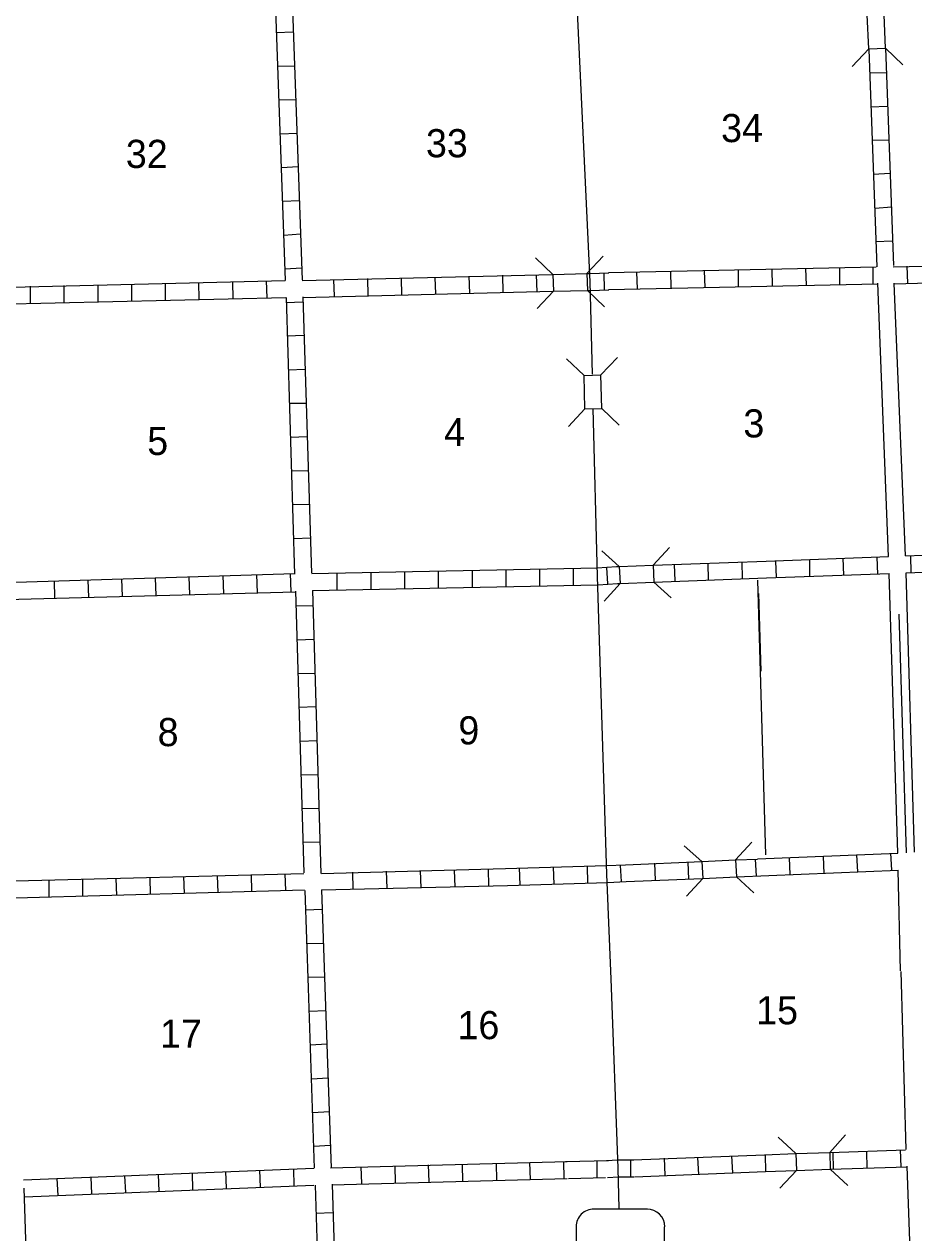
# Model space of a CAD drawing. Extents: x 2020499 to 2457378, y 15410235 to 15816321.
# Drawn here: x 2266095 to 2281900, y 15578390 to 15599868 of the extents above; entities that cross this region are included whole.
import ezdxf

# ---------------------------------------------------------------- set-up
doc = ezdxf.new("R2010")
doc.units = 0
for name, color, linetype in [('L10', 7, 'Continuous'), ('L14', 7, 'Continuous'), ('L18', 7, 'Continuous'), ('L3', 7, 'Continuous'), ('L4', 7, 'Continuous'), ('L8', 7, 'Continuous'), ('L9', 7, 'Continuous')]:
    doc.layers.add(name, color=color, linetype=linetype)

msp = doc.modelspace()

# ---------------------------------------------------------------- linework, layer by layer
at = {"layer": 'L10'}
for p, q in [((2281449, 15590406), (2281259, 15595264)), ((2281750, 15590422), (2281554, 15595264)), ((2281617, 15585137), (2281464, 15590105)), ((2281911, 15585153), (2281765, 15590121)), ((2281665, 15583046), (2281623, 15584836)), ((2281766, 15579872), (2281676, 15583035)), ((2281946, 15574978), (2281781, 15579572))]:
    msp.add_line(p, q, dxfattribs=at)
at = {"layer": 'L18'}
for p, q in [((2281100, 15599430), (2281074, 15600032)), ((2281396, 15599440), (2281375, 15600037)), ((2281100, 15599430), (2280805, 15599113)), ((2281100, 15599430), (2281396, 15599440)), ((2281396, 15599440), (2281708, 15599145)), ((2276090, 15595438), (2276380, 15595744)), ((2275488, 15595422), (2275182, 15595713)), ((2275488, 15595422), (2276090, 15595438)), ((2275488, 15595422), (2275498, 15595121)), ((2276090, 15595438), (2276100, 15595137)), ((2275498, 15595121), (2275208, 15594815)), ((2275498, 15595121), (2276100, 15595137)), ((2276100, 15595137), (2276407, 15594847)), ((2276042, 15593627), (2275731, 15593923)), ((2276338, 15593638), (2276634, 15593944)), ((2276042, 15593627), (2276338, 15593638)), ((2276058, 15593030), (2276042, 15593627)), ((2276359, 15593036), (2276338, 15593638)), ((2276058, 15593030), (2275768, 15592719)), ((2276058, 15593030), (2276359, 15593036)), ((2276359, 15593036), (2276665, 15592745)), ((2276665, 15590232), (2276359, 15590512)), ((2277267, 15590253), (2277558, 15590570)), ((2276665, 15590232), (2277267, 15590253)), ((2276665, 15590232), (2276681, 15589931)), ((2277267, 15590253), (2277283, 15589952)), ((2276681, 15589931), (2276401, 15589614)), ((2276681, 15589931), (2277283, 15589952)), ((2277283, 15589952), (2277589, 15589672)), ((2278133, 15584989), (2277822, 15585269)), ((2278730, 15585015), (2279025, 15585332)), ((2278133, 15584989), (2278730, 15585015)), ((2278730, 15585015), (2278751, 15584714)), ((2278133, 15584989), (2278149, 15584688)), ((2278149, 15584688), (2277864, 15584371)), ((2278149, 15584688), (2278751, 15584714)), ((2278751, 15584714), (2279057, 15584429)), ((2279807, 15579799), (2279490, 15580089)), ((2280409, 15579820), (2280689, 15580131)), ((2279807, 15579799), (2280409, 15579820)), ((2279807, 15579799), (2279817, 15579498)), ((2280409, 15579820), (2280414, 15579519)), ((2279817, 15579498), (2279522, 15579186)), ((2279817, 15579498), (2280414, 15579519)), ((2280414, 15579519), (2280726, 15579228))]:
    msp.add_line(p, q, dxfattribs=at)
at = {"layer": 'L3'}
for p, q in [((2276148, 15595290), (2275905, 15600581)), ((2276190, 15593648), (2276148, 15595290)), ((2276280, 15590052), (2276206, 15593036)), ((2276449, 15584762), (2276280, 15590052)), ((2276523, 15582898), (2276449, 15584762)), ((2276649, 15579540), (2276523, 15582903)), ((2276665, 15578822), (2276649, 15579540)), ((2277167, 15578811), (2276216, 15578811)), ((2275900, 15578494), (2275900, 15577555)), ((2277473, 15577555), (2277473, 15578494))]:
    msp.add_line(p, q, dxfattribs=at)
for centre, start, end in [((2276216, 15578498), 90.0011, 180.0011), ((2277161, 15578498), 0.0011, 90.0011)]:
    msp.add_arc(centre, 315, start, end, dxfattribs=at)
at = {"layer": 'L4'}
msp.add_line((2266090, 15579181), (2266259, 15573938), dxfattribs=at)
at = {"layer": 'L8'}
for p, q in [((2270556, 15600296), (2270731, 15595311)), ((2270858, 15600296), (2271032, 15595322)), ((2270572, 15599720), (2270873, 15599731)), ((2281100, 15599419), (2281243, 15595554)), ((2281396, 15599440), (2281539, 15595581)), ((2270599, 15599124), (2270900, 15599129)), ((2281417, 15599002), (2281116, 15598997)), ((2270615, 15598522), (2270916, 15598532)), ((2281433, 15598405), (2281132, 15598395)), ((2270641, 15597920), (2270942, 15597930)), ((2281459, 15597804), (2281158, 15597798)), ((2270667, 15597323), (2270963, 15597339)), ((2281481, 15597212), (2281180, 15597196)), ((2270683, 15596721), (2270984, 15596737)), ((2281507, 15596616), (2281206, 15596594)), ((2270710, 15596119), (2271005, 15596140)), ((2281523, 15596014), (2281222, 15595998)), ((2270725, 15595523), (2271026, 15595538)), ((2276475, 15595454), (2281232, 15595554)), ((2279992, 15595232), (2279981, 15595528)), ((2280588, 15595237), (2280583, 15595538)), ((2281180, 15595248), (2281180, 15595544)), ((2281533, 15595554), (2282542, 15595581)), ((2281792, 15595264), (2281781, 15595565)), ((2260124, 15595063), (2270731, 15595311)), ((2270409, 15595005), (2270398, 15595306)), ((2271032, 15595311), (2275488, 15595422)), ((2271607, 15595032), (2271597, 15595327)), ((2272209, 15595047), (2272199, 15595348)), ((2272806, 15595053), (2272800, 15595354)), ((2273408, 15595074), (2273397, 15595369)), ((2274010, 15595090), (2273999, 15595391)), ((2274606, 15595105), (2274601, 15595406)), ((2275208, 15595111), (2275197, 15595412)), ((2276084, 15595438), (2276148, 15595438)), ((2276148, 15595438), (2276480, 15595449)), ((2276407, 15595148), (2276401, 15595449)), ((2276993, 15595164), (2276982, 15595464)), ((2277589, 15595179), (2277584, 15595480)), ((2278191, 15595190), (2278181, 15595486)), ((2278788, 15595206), (2278783, 15595507)), ((2279390, 15595211), (2279384, 15595512)), ((2266206, 15594915), (2266206, 15595211)), ((2266808, 15594921), (2266808, 15595222)), ((2267410, 15594936), (2267410, 15595237)), ((2268006, 15594947), (2268006, 15595248)), ((2268608, 15594963), (2268608, 15595264)), ((2269205, 15594979), (2269200, 15595280)), ((2269807, 15594989), (2269801, 15595290)), ((2271048, 15595010), (2275488, 15595121)), ((2276100, 15595137), (2276148, 15595137)), ((2276148, 15595137), (2276480, 15595148)), ((2276475, 15595153), (2281259, 15595253)), ((2281554, 15595253), (2282563, 15595280)), ((2260092, 15594762), (2270741, 15595010)), ((2270747, 15595010), (2270900, 15590095)), ((2270747, 15594921), (2271048, 15594936)), ((2271048, 15595021), (2271201, 15590111)), ((2270768, 15594329), (2271063, 15594340)), ((2270789, 15593727), (2271084, 15593738)), ((2270805, 15593131), (2271106, 15593136)), ((2270826, 15592529), (2271121, 15592539)), ((2270842, 15591932), (2271143, 15591937)), ((2270868, 15591330), (2271164, 15591336)), ((2270884, 15590728), (2271185, 15590739)), ((2279275, 15590327), (2281449, 15590406)), ((2280657, 15590079), (2280646, 15590380)), ((2281259, 15590095), (2281248, 15590396)), ((2281750, 15590422), (2283255, 15590480)), ((2281855, 15590121), (2281850, 15590422)), ((2271206, 15590105), (2276280, 15590206)), ((2273455, 15589857), (2273455, 15590153)), ((2274057, 15589862), (2274057, 15590163)), ((2274659, 15589873), (2274659, 15590174)), ((2275256, 15589889), (2275256, 15590190)), ((2275857, 15589894), (2275857, 15590195)), ((2276275, 15590206), (2276618, 15590232)), ((2276465, 15589920), (2276449, 15590211)), ((2276618, 15590232), (2276665, 15590232)), ((2277267, 15590253), (2279275, 15590327)), ((2277658, 15589973), (2277647, 15590269)), ((2278255, 15589989), (2278249, 15590290)), ((2278856, 15590015), (2278851, 15590311)), ((2279458, 15590037), (2279448, 15590327)), ((2280055, 15590052), (2280050, 15590353)), ((2281765, 15590121), (2283276, 15590179)), ((2265757, 15589947), (2270899, 15590108)), ((2266639, 15589672), (2266634, 15589973)), ((2267241, 15589688), (2267230, 15589989)), ((2267841, 15589700), (2267830, 15590012)), ((2268440, 15589715), (2268429, 15590030)), ((2269040, 15589731), (2269029, 15590049)), ((2269640, 15589747), (2269629, 15590068)), ((2270240, 15589762), (2270229, 15590087)), ((2270840, 15589778), (2270828, 15590105)), ((2271655, 15589815), (2271655, 15590111)), ((2272257, 15589831), (2272257, 15590132)), ((2272859, 15589836), (2272859, 15590137)), ((2276290, 15589905), (2276634, 15589931)), ((2276634, 15589931), (2276676, 15589931)), ((2277283, 15589952), (2279283, 15590031)), ((2279274, 15585105), (2279131, 15589989)), ((2279283, 15590031), (2281464, 15590105)), ((2265773, 15589646), (2270916, 15589780)), ((2270916, 15589794), (2271063, 15584788)), ((2271216, 15589804), (2276280, 15589905)), ((2271216, 15589804), (2271364, 15584778)), ((2270926, 15589530), (2271222, 15589540)), ((2270942, 15588928), (2271243, 15588938)), ((2270958, 15588331), (2271259, 15588336)), ((2270974, 15587729), (2271275, 15587740)), ((2271000, 15587127), (2271301, 15587138)), ((2271016, 15586531), (2271317, 15586536)), ((2271032, 15585929), (2271333, 15585939)), ((2271048, 15585332), (2271348, 15585337)), ((2278740, 15585015), (2279126, 15585031)), ((2279105, 15584730), (2279089, 15585031)), ((2279126, 15585035), (2281617, 15585137)), ((2279706, 15584757), (2279691, 15585052)), ((2280308, 15584778), (2280293, 15585079)), ((2280905, 15584804), (2280889, 15585105)), ((2281507, 15584836), (2281491, 15585137)), ((2265942, 15584646), (2271063, 15584778)), ((2271375, 15584778), (2274649, 15584862)), ((2271940, 15584498), (2271935, 15584799)), ((2272542, 15584514), (2272531, 15584815)), ((2273145, 15584523), (2273134, 15584824)), ((2273752, 15584539), (2273742, 15584834)), ((2274349, 15584553), (2274344, 15584854)), ((2274649, 15584862), (2276438, 15584915)), ((2274907, 15584572), (2274897, 15584873)), ((2275509, 15584588), (2275498, 15584889)), ((2276106, 15584603), (2276100, 15584904)), ((2276438, 15584915), (2276776, 15584931)), ((2276708, 15584630), (2276692, 15584920)), ((2276776, 15584931), (2278133, 15584989)), ((2277309, 15584656), (2277299, 15584957)), ((2277906, 15584677), (2277890, 15584978)), ((2278751, 15584714), (2281623, 15584836)), ((2266539, 15584361), (2266539, 15584662)), ((2267140, 15584382), (2267140, 15584677)), ((2267742, 15584387), (2267732, 15584688)), ((2268339, 15584403), (2268334, 15584704)), ((2268941, 15584419), (2268930, 15584720)), ((2269543, 15584440), (2269532, 15584735)), ((2270139, 15584456), (2270134, 15584757)), ((2270741, 15584471), (2270731, 15584772)), ((2271375, 15584482), (2274681, 15584561)), ((2274681, 15584561), (2276459, 15584614)), ((2276459, 15584614), (2276792, 15584630)), ((2276792, 15584630), (2278138, 15584688)), ((2265942, 15584345), (2271074, 15584482)), ((2271084, 15584471), (2271143, 15582745)), ((2271380, 15584482), (2271438, 15582761)), ((2271090, 15584128), (2271391, 15584139)), ((2271116, 15583532), (2271417, 15583537)), ((2271132, 15582930), (2271433, 15582940)), ((2271143, 15582740), (2271248, 15579540)), ((2271438, 15582755), (2271549, 15579540)), ((2271158, 15582328), (2271459, 15582338)), ((2271174, 15581731), (2271475, 15581747)), ((2271201, 15581129), (2271496, 15581145)), ((2271216, 15580527), (2271517, 15580548)), ((2271243, 15579931), (2271539, 15579946)), ((2280409, 15579820), (2281755, 15579862)), ((2281074, 15579540), (2281063, 15579836)), ((2281676, 15579561), (2281665, 15579862)), ((2271539, 15579545), (2275741, 15579656)), ((2275092, 15579339), (2275081, 15579640)), ((2275689, 15579355), (2275683, 15579656)), ((2276276, 15579367), (2276276, 15579668)), ((2276438, 15579672), (2276639, 15579688)), ((2276649, 15579688), (2276924, 15579688)), ((2276871, 15579387), (2276871, 15579688)), ((2276913, 15579688), (2279247, 15579777)), ((2277484, 15579413), (2277468, 15579714)), ((2278080, 15579429), (2278064, 15579730)), ((2278682, 15579455), (2278666, 15579756)), ((2279247, 15579777), (2279796, 15579799)), ((2279274, 15579482), (2279263, 15579777)), ((2280472, 15579519), (2280467, 15579820)), ((2266084, 15579329), (2271243, 15579540)), ((2268492, 15579128), (2268482, 15579429)), ((2269089, 15579154), (2269083, 15579455)), ((2269691, 15579181), (2269680, 15579482)), ((2270293, 15579202), (2270282, 15579503)), ((2270889, 15579223), (2270884, 15579519)), ((2272093, 15579265), (2272082, 15579561)), ((2272690, 15579281), (2272684, 15579582)), ((2273291, 15579297), (2273281, 15579598)), ((2273888, 15579302), (2273883, 15579603)), ((2274490, 15579323), (2274485, 15579619)), ((2276935, 15579387), (2279263, 15579482)), ((2279263, 15579482), (2279807, 15579498)), ((2280414, 15579519), (2281781, 15579561)), ((2266100, 15579028), (2271243, 15579239)), ((2266697, 15579054), (2266681, 15579355)), ((2267299, 15579080), (2267283, 15579381)), ((2267901, 15579107), (2267885, 15579403)), ((2271264, 15579239), (2271417, 15574196)), ((2271560, 15579244), (2275741, 15579355)), ((2271565, 15579255), (2271718, 15574212)), ((2276459, 15579371), (2276655, 15579387)), ((2276649, 15579387), (2276924, 15579387)), ((2271275, 15578737), (2271576, 15578748))]:
    msp.add_line(p, q, dxfattribs=at)
for points in [[(2275715, 15579656), (2276475, 15579672)], [(2275768, 15579355), (2276422, 15579371)]]:
    msp.add_lwpolyline(points, dxfattribs=at)
at = {"layer": 'L9'}
for p, q in [((2279140, 15589753), (2279180, 15588371)), ((2281636, 15589381), (2281767, 15585141))]:
    msp.add_line(p, q, dxfattribs=at)

# ---------------------------------------------------------------- texts
at = {"layer": 'L14'}
for s, p in [('34', (2278476, 15597772)), ('33', (2273233, 15597503)), ('32', (2267901, 15597313)), ('3', (2278872, 15592524)), ('4', (2273555, 15592370)), ('5', (2268281, 15592212)), ('9', (2273809, 15587069)), ('8', (2268466, 15587038)), ('15', (2279099, 15582095)), ('16', (2273793, 15581831)), ('17', (2268508, 15581678))]:
    msp.add_text(s, height=500, rotation=359.9999, dxfattribs=at).set_placement(p)

doc.saveas('drawing.dxf')
